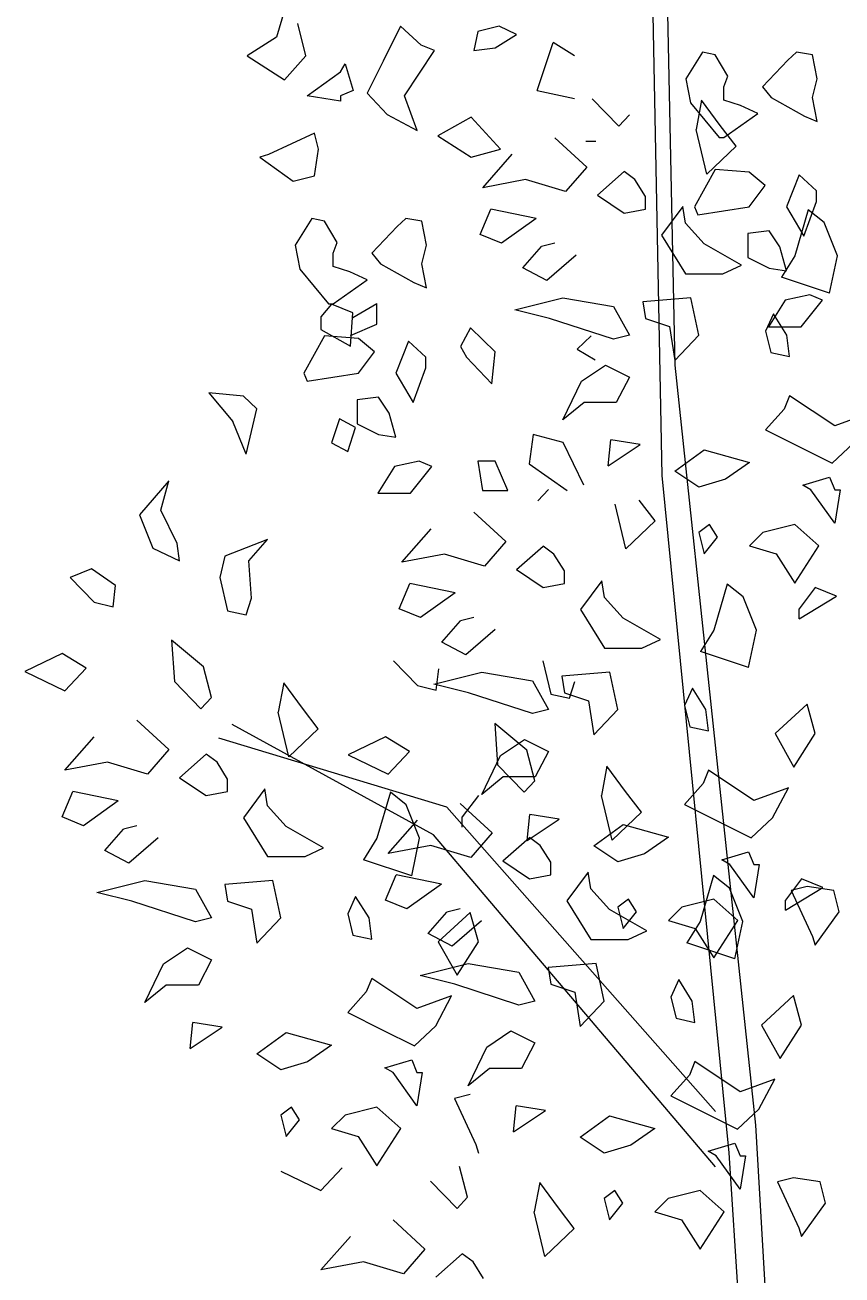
# Model space of a CAD drawing. Extents: x 332731 to 333165, y 67433 to 68432.
# Drawn here: x 332731.1 to 332970.5, y 67658.2 to 68024.2 of the extents above; entities that cross this region are included whole.
import ezdxf

# ---------------------------------------------------------------- set-up
doc = ezdxf.new("R2010")
doc.units = 0
doc.header["$MEASUREMENT"] = 0
doc.layers.get('0').update_dxf_attribs({"linetype": 'CONTINUOUS'})

msp = doc.modelspace()

# ---------------------------------------------------------------- linework, layer by layer
at = {"color": 7, "linetype": 'CONTINUOUS'}
for p, q in [((332921.59, 67924.65), (332917.66, 68110.8)), ((332913.72, 68098.66), (332917.66, 67892.27)), ((332807.19, 68028.52), (332804.84, 68020.7)), ((332813.44, 68015.23), (332811.09, 68024.61)), ((332841.16, 68023.83), (332836.09, 68013.67)), ((332847.22, 68018.36), (332841.16, 68023.83)), ((332870.06, 68023.83), (332863.81, 68022.27)), ((332875.16, 68021.48), (332870.06, 68023.83)), ((332804.84, 68020.7), (332796.25, 68015.23)), ((332863.81, 68022.27), (332862.66, 68016.8)), ((332868.91, 68017.58), (332875.16, 68021.48)), ((332842.34, 68003.52), (332851.12, 68016.8)), ((332851.12, 68016.8), (332847.22, 68018.36)), ((332862.66, 68016.8), (332868.91, 68017.58)), ((332881.22, 68005.08), (332885.91, 68019.14)), ((332892.16, 68015.23), (332885.91, 68019.14)), ((332929.62, 68016.31), (332924.75, 68008.5)), ((332933.34, 68015.53), (332929.62, 68016.31)), ((332957.16, 68016.31), (332954.62, 68013.97)), ((332961.84, 68015.53), (332957.16, 68016.31)), ((332796.25, 68015.23), (332807.19, 68008.2)), ((332807.19, 68008.2), (332813.44, 68015.23)), ((332823.59, 68010.55), (332824.97, 68012.89)), ((332824.97, 68012.89), (332827.31, 68005.08)), ((332836.09, 68013.67), (332831.41, 68004.3)), ((332937.06, 68009.28), (332933.34, 68015.53)), ((332954.62, 68013.97), (332947.22, 68006.16)), ((332963.22, 68008.5), (332961.84, 68015.53)), ((332813.81, 68003.52), (332823.59, 68010.55)), ((332935.88, 68006.16), (332937.06, 68009.28)), ((332827.31, 68005.08), (332823.59, 68003.52)), ((332881.22, 68005.08), (332892.16, 68002.73)), ((332924.75, 68008.5), (332926.12, 68001.47)), ((332935.88, 68002.25), (332935.88, 68006.16)), ((332947.22, 68006.16), (332949.75, 68003.03)), ((332961.84, 68003.03), (332963.22, 68008.5)), ((332823.59, 68001.95), (332813.81, 68003.52)), ((332823.59, 68003.52), (332823.59, 68001.95)), ((332831.41, 68004.3), (332837.25, 67998.05)), ((332846.06, 67993.36), (332842.34, 68003.52)), ((332897.25, 68002.56), (332905.06, 67994.56)), ((332926.12, 68001.47), (332934.5, 67991.31)), ((332929.28, 68002.17), (332927.72, 67993.58)), ((332934.75, 67994.75), (332929.28, 68002.17)), ((332940.75, 68000.69), (332935.88, 68002.25)), ((332949.75, 68003.03), (332959.5, 67997.56)), ((332963.22, 67996), (332961.84, 68003.03)), ((332837.25, 67998.05), (332846.06, 67993.36)), ((332905.06, 67994.56), (332908.19, 67997.88)), ((332935.88, 67991.31), (332945.84, 67998.34)), ((332945.84, 67998.34), (332940.75, 68000.69)), ((332861.88, 67997.27), (332852.09, 67991.8)), ((332870.47, 67987.89), (332861.88, 67997.27)), ((332939.44, 67988.7), (332934.75, 67994.75)), ((332959.5, 67997.56), (332963.22, 67996)), ((332815.97, 67992.58), (332802.5, 67986.33)), ((332817.16, 67987.89), (332815.97, 67992.58)), ((332852.09, 67991.8), (332861.88, 67985.55)), ((332886.31, 67991.23), (332895.69, 67982.64)), ((332930.84, 67980.5), (332927.72, 67993.58)), ((332934.5, 67991.31), (332935.88, 67991.31)), ((332815.97, 67980.08), (332817.16, 67987.89)), ((332861.88, 67985.55), (332870.47, 67987.89)), ((332895.47, 67990.23), (332898.41, 67990.23)), ((332930.84, 67980.5), (332939.44, 67988.7)), ((332802.5, 67986.33), (332799.97, 67985.55)), ((332799.97, 67985.55), (332809.72, 67978.52)), ((332865.22, 67976.59), (332873.81, 67986.36)), ((332809.72, 67978.52), (332815.97, 67980.08)), ((332895.69, 67982.64), (332889.44, 67975.42)), ((332898.81, 67974.44), (332906.62, 67981.28)), ((332909.75, 67978.94), (332906.62, 67981.28)), ((332933.34, 67981.94), (332927.28, 67971)), ((332943.31, 67981.16), (332933.34, 67981.94)), ((332948, 67977.25), (332943.31, 67981.16)), ((332957.94, 67980.38), (332954.25, 67971)), ((332963.03, 67975.69), (332957.94, 67980.38)), ((332877.72, 67978.94), (332865.22, 67976.59)), ((332889.44, 67975.42), (332877.72, 67978.94)), ((332912.88, 67974.05), (332909.75, 67978.94)), ((332943.31, 67971), (332948, 67977.25)), ((332898.81, 67974.44), (332906.62, 67969.17)), ((332912.88, 67970.34), (332912.88, 67974.05)), ((332959.31, 67962.41), (332963.03, 67972.56)), ((332963.03, 67972.56), (332963.03, 67975.69)), ((332864.44, 67962.92), (332867.56, 67970.34)), ((332880.84, 67967.61), (332867.56, 67970.34)), ((332906.62, 67969.17), (332912.88, 67970.34)), ((332923.81, 67971.12), (332917.56, 67962.72)), ((332924.59, 67966.23), (332923.81, 67971.12)), ((332927.28, 67971), (332928.25, 67968.66)), ((332928.25, 67968.66), (332943.31, 67971)), ((332954.25, 67971), (332959.31, 67962.41)), ((332960.53, 67970.14), (332956.62, 67956.67)), ((332965.22, 67966.44), (332960.53, 67970.14)), ((332815.19, 67967.58), (332810.31, 67959.77)), ((332818.91, 67966.8), (332815.19, 67967.58)), ((332822.62, 67960.55), (332818.91, 67966.8)), ((332840.19, 67965.23), (332832.78, 67957.42)), ((332842.72, 67967.58), (332840.19, 67965.23)), ((332847.41, 67966.8), (332842.72, 67967.58)), ((332848.78, 67959.77), (332847.41, 67966.8)), ((332880.84, 67967.61), (332870.69, 67960.38)), ((332930.06, 67960.19), (332924.59, 67966.23)), ((332969.12, 67956.67), (332965.22, 67966.44)), ((332870.69, 67960.38), (332864.44, 67962.92)), ((332917.56, 67962.72), (332924.59, 67951.39)), ((332949.16, 67963.97), (332942.91, 67963.19)), ((332942.91, 67963.19), (332942.91, 67956.16)), ((332952.28, 67959.28), (332949.16, 67963.97)), ((332810.31, 67959.77), (332811.69, 67952.73)), ((332821.44, 67957.42), (332822.62, 67960.55)), ((332847.41, 67954.3), (332848.78, 67959.77)), ((332876.94, 67953.16), (332882.41, 67959.41)), ((332886.31, 67960.38), (332882.41, 67959.41)), ((332941, 67953.94), (332930.06, 67960.19)), ((332954.25, 67952.25), (332952.28, 67959.28)), ((332821.44, 67953.52), (332821.44, 67957.42)), ((332832.78, 67957.42), (332835.31, 67954.3)), ((332835.31, 67954.3), (332845.06, 67948.83)), ((332848.78, 67947.27), (332847.41, 67954.3)), ((332892.56, 67956.86), (332883.97, 67949.44)), ((332935.53, 67951.39), (332941, 67953.94)), ((332942.91, 67956.16), (332949.16, 67953.03)), ((332956.62, 67956.67), (332952.72, 67950.42)), ((332966.78, 67945.73), (332969.12, 67956.67)), ((332811.69, 67952.73), (332820.06, 67942.58)), ((332826.31, 67951.95), (332821.44, 67953.52)), ((332831.41, 67949.61), (332826.31, 67951.95)), ((332883.97, 67949.44), (332876.94, 67953.16)), ((332924.59, 67951.39), (332935.53, 67951.39)), ((332949.16, 67953.03), (332954.25, 67952.25)), ((332966.78, 67945.73), (332952.72, 67950.42)), ((332821.44, 67942.58), (332831.41, 67949.61)), ((332845.06, 67948.83), (332848.78, 67947.27)), ((332874.59, 67940.84), (332888.66, 67944.36)), ((332888.66, 67944.36), (332903.5, 67941.83)), ((332926.16, 67944.36), (332912.09, 67943.19)), ((332912.09, 67943.19), (332912.88, 67938.31)), ((332928.5, 67933.42), (332926.16, 67944.36)), ((332953.84, 67943.66), (332948.97, 67935.84)), ((332961.06, 67945.22), (332953.84, 67943.66)), ((332958.53, 67935.84), (332964.78, 67943.66)), ((332964.78, 67943.66), (332961.06, 67945.22)), ((332820.97, 67942.52), (332817.84, 67938.81)), ((332820.06, 67942.58), (332821.44, 67942.58)), ((332827.22, 67939.98), (332820.97, 67942.52)), ((332826.44, 67930.22), (332827.22, 67939.98)), ((332827.22, 67938.61), (332834.25, 67942.72)), ((332834.25, 67936.66), (332834.25, 67942.72)), ((332884.75, 67938.31), (332874.59, 67940.84)), ((332903.5, 67941.83), (332908.19, 67933.42)), ((332950.38, 67939.67), (332948.03, 67934.59)), ((332954.28, 67933.42), (332950.38, 67939.67)), ((332817.84, 67938.81), (332817.84, 67935.09)), ((332826.44, 67933.34), (332834.25, 67936.66)), ((332861.69, 67935.55), (332858.75, 67930.08)), ((332868.91, 67928.52), (332861.69, 67935.55)), ((332903.5, 67932.25), (332884.75, 67938.31)), ((332912.88, 67938.31), (332919.91, 67935.97)), ((332919.91, 67935.97), (332921.47, 67926)), ((332948.97, 67935.84), (332958.53, 67935.84)), ((332818.91, 67933.2), (332812.84, 67922.27)), ((332817.84, 67935.09), (332826.44, 67930.22)), ((332828.88, 67932.42), (332818.91, 67933.2)), ((332833.56, 67928.52), (332828.88, 67932.42)), ((332897.03, 67933.2), (332892.94, 67929.3)), ((332908.19, 67933.42), (332903.5, 67932.25)), ((332921.47, 67926), (332928.5, 67933.42)), ((332948.03, 67934.59), (332949.59, 67928.34)), ((332955.06, 67927.17), (332954.28, 67933.42)), ((332828.88, 67922.27), (332833.56, 67928.52)), ((332843.5, 67931.64), (332839.81, 67922.27)), ((332848.59, 67926.95), (332843.5, 67931.64)), ((332858.75, 67930.08), (332860.5, 67926.95)), ((332867.94, 67919.14), (332868.91, 67928.52)), ((332892.94, 67929.3), (332898.19, 67926.17)), ((332949.59, 67928.34), (332955.06, 67927.17)), ((332848.59, 67923.83), (332848.59, 67926.95)), ((332860.5, 67926.95), (332867.94, 67919.14)), ((332894.12, 67919.95), (332901.16, 67924.64)), ((332901.16, 67924.64), (332908.19, 67921.12)), ((332945.19, 67702.08), (332921.59, 67924.65)), ((332812.84, 67922.27), (332813.81, 67919.92)), ((332813.81, 67919.92), (332828.88, 67922.27)), ((332839.81, 67922.27), (332844.88, 67913.67)), ((332844.88, 67913.67), (332848.59, 67923.83)), ((332908.19, 67921.12), (332904.28, 67913.7)), ((332888.66, 67908.62), (332894.12, 67919.95)), ((332795.19, 67915.56), (332785.03, 67916.55)), ((332785.03, 67916.55), (332792.06, 67908.14)), ((332799.09, 67911.86), (332795.19, 67915.56)), ((332834.72, 67915.23), (332828.47, 67914.45)), ((332828.47, 67914.45), (332828.47, 67907.42)), ((332837.84, 67910.55), (332834.72, 67915.23)), ((332894.91, 67913.7), (332888.66, 67908.62)), ((332904.28, 67913.7), (332894.91, 67913.7)), ((332955.06, 67915.66), (332953.5, 67911.75)), ((332968.34, 67906.86), (332955.06, 67915.66)), ((332795.97, 67898.58), (332799.09, 67911.86)), ((332839.81, 67903.52), (332837.84, 67910.55)), ((332953.5, 67911.75), (332948.03, 67905.69)), ((332978.5, 67910.58), (332968.34, 67906.86)), ((332795.97, 67898.58), (332792.06, 67908.14)), ((332823.31, 67908.92), (332820.97, 67901.89)), ((332828, 67906.39), (332823.31, 67908.92)), ((332825.66, 67899.36), (332828, 67906.39)), ((332828.47, 67907.42), (332834.72, 67904.3)), ((332834.72, 67904.3), (332839.81, 67903.52)), ((332880.03, 67904.3), (332878.88, 67895.7)), ((332888.81, 67901.95), (332880.03, 67904.3)), ((332901.94, 67895.14), (332902.72, 67902.77)), ((332911.31, 67901.39), (332902.72, 67902.77)), ((332948.03, 67905.69), (332958.19, 67900.61)), ((332820.97, 67901.89), (332825.66, 67899.36)), ((332894.88, 67889.45), (332888.81, 67901.95)), ((332901.94, 67895.14), (332911.31, 67901.39)), ((332921.47, 67893.58), (332930.06, 67899.83)), ((332930.06, 67899.83), (332943.34, 67896.12)), ((332958.19, 67900.61), (332967.56, 67895.92)), ((332967.56, 67895.92), (332973.81, 67901.78)), ((332846.62, 67896.48), (332839.41, 67894.92)), ((332850.34, 67894.92), (332846.62, 67896.48)), ((332863.81, 67896.48), (332865.19, 67887.89)), ((332868.91, 67896.48), (332863.81, 67896.48)), ((332872.62, 67887.89), (332868.91, 67896.48)), ((332878.88, 67895.7), (332890, 67887.89)), ((332943.34, 67896.12), (332936.31, 67891.23)), ((332839.41, 67894.92), (332834.53, 67887.11)), ((332844.09, 67887.11), (332850.34, 67894.92)), ((332917.66, 67892.27), (332937.31, 67693.98)), ((332928.5, 67888.89), (332921.47, 67893.58)), ((332958.97, 67889.48), (332966.78, 67891.83)), ((332966.78, 67891.83), (332968.34, 67888.11)), ((332773.31, 67890.77), (332764.72, 67880.8)), ((332770.97, 67882.17), (332773.31, 67890.77)), ((332881.38, 67884.9), (332884.5, 67888.21)), ((332936.31, 67891.23), (332928.5, 67888.89)), ((332961.31, 67888.11), (332958.97, 67889.48)), ((332968.34, 67878.34), (332961.31, 67888.11)), ((332969.91, 67888.11), (332968.34, 67878.34)), ((332968.34, 67888.11), (332969.91, 67888.11)), ((332834.53, 67887.11), (332844.09, 67887.11)), ((332865.19, 67887.89), (332872.62, 67887.89)), ((332915.75, 67879.04), (332911.06, 67885.09)), ((332764.72, 67880.8), (332768.62, 67871.03)), ((332775.66, 67872.41), (332770.97, 67882.17)), ((332775.66, 67872.41), (332770.97, 67882.17)), ((332862.62, 67881.57), (332872, 67872.98)), ((332907.16, 67870.84), (332904.03, 67883.91)), ((332907.16, 67870.84), (332915.75, 67879.04)), ((332931.62, 67877.95), (332928.5, 67875.61)), ((332933.97, 67874.25), (332931.62, 67877.95)), ((332956.62, 67877.95), (332947.25, 67875.61)), ((332963.66, 67871.7), (332956.62, 67877.95)), ((332802.22, 67873.58), (332789.72, 67868.69)), ((332796.75, 67867.33), (332802.22, 67873.58)), ((332841.53, 67866.93), (332850.12, 67876.7)), ((332928.5, 67875.61), (332930.06, 67869.36)), ((332930.06, 67869.36), (332933.97, 67874.25)), ((332947.25, 67875.61), (332943.34, 67871.7)), ((332768.62, 67871.03), (332776.44, 67867.33)), ((332776.44, 67867.33), (332775.66, 67872.41)), ((332872, 67872.98), (332865.75, 67865.76)), ((332875.12, 67864.77), (332882.94, 67871.62)), ((332886.06, 67869.27), (332882.94, 67871.62)), ((332943.34, 67871.7), (332951.16, 67869.36)), ((332956.62, 67860.77), (332963.66, 67871.7)), ((332789.72, 67868.69), (332788.16, 67862.44)), ((332797.53, 67856.39), (332796.75, 67867.33)), ((332854.03, 67869.27), (332841.53, 67866.93)), ((332865.75, 67865.76), (332854.03, 67869.27)), ((332889.19, 67864.38), (332886.06, 67869.27)), ((332951.16, 67869.36), (332956.62, 67860.77)), ((332750.66, 67864.98), (332744.41, 67862.44)), ((332744.41, 67862.44), (332751.44, 67855.22)), ((332757.69, 67860.09), (332750.66, 67864.98)), ((332788.16, 67862.44), (332790.5, 67852.67)), ((332875.12, 67864.77), (332882.94, 67859.51)), ((332889.19, 67860.68), (332889.19, 67864.38)), ((332756.91, 67853.84), (332757.69, 67860.09)), ((332840.75, 67853.26), (332843.88, 67860.68)), ((332857.16, 67857.95), (332843.88, 67860.68)), ((332882.94, 67859.51), (332889.19, 67860.68)), ((332900.12, 67861.46), (332893.88, 67853.05)), ((332900.91, 67856.57), (332900.12, 67861.46)), ((332936.84, 67860.48), (332932.94, 67847.01)), ((332941.53, 67856.77), (332936.84, 67860.48)), ((332962.62, 67859.51), (332957.94, 67853.26)), ((332968.88, 67856.96), (332962.62, 67859.51)), ((332751.44, 67855.22), (332756.91, 67853.84)), ((332795.97, 67851.5), (332797.53, 67856.39)), ((332857.16, 67857.95), (332847, 67850.71)), ((332906.38, 67850.52), (332900.91, 67856.57)), ((332945.44, 67847.01), (332941.53, 67856.77)), ((332957.94, 67850.32), (332968.88, 67856.96)), ((332790.5, 67852.67), (332795.97, 67851.5)), ((332847, 67850.71), (332840.75, 67853.26)), ((332893.88, 67853.05), (332900.91, 67841.73)), ((332957.94, 67850.32), (332957.94, 67853.26)), ((332853.25, 67843.49), (332858.72, 67849.74)), ((332862.62, 67850.71), (332858.72, 67849.74)), ((332917.31, 67844.27), (332906.38, 67850.52)), ((332783.47, 67836.27), (332774.09, 67844.08)), ((332774.09, 67844.08), (332774.88, 67831.97)), ((332868.88, 67847.2), (332860.28, 67839.77)), ((332911.84, 67841.73), (332917.31, 67844.27)), ((332932.94, 67847.01), (332929.03, 67840.76)), ((332943.09, 67836.07), (332945.44, 67847.01)), ((332860.28, 67839.77), (332853.25, 67843.49)), ((332900.91, 67841.73), (332911.84, 67841.73)), ((332943.09, 67836.07), (332929.03, 67840.76)), ((332742.06, 67840.17), (332731.12, 67834.91)), ((332749.09, 67835.88), (332742.06, 67840.17)), ((332839.12, 67838.06), (332846.16, 67830.84)), ((332882.88, 67838.06), (332885.22, 67828.3)), ((332731.12, 67834.91), (332742.84, 67829.23)), ((332742.84, 67829.23), (332749.09, 67835.88)), ((332785.81, 67827.28), (332783.47, 67836.27)), ((332850.91, 67831.18), (332864.97, 67834.7)), ((332851.62, 67829.47), (332852.41, 67835.72)), ((332864.97, 67834.7), (332879.81, 67832.16)), ((332902.47, 67834.7), (332888.41, 67833.52)), ((332888.41, 67833.52), (332889.19, 67828.65)), ((332904.81, 67823.76), (332902.47, 67834.7)), ((332774.88, 67831.97), (332782.69, 67823.97)), ((332806.91, 67831.58), (332805.34, 67822.98)), ((332812.38, 67824.16), (332806.91, 67831.58)), ((332846.16, 67830.84), (332851.62, 67829.47)), ((332861.06, 67828.65), (332850.91, 67831.18)), ((332879.81, 67832.16), (332884.5, 67823.76)), ((332890.69, 67827.12), (332892.25, 67832.02)), ((332926.69, 67830.01), (332924.34, 67824.93)), ((332930.59, 67823.76), (332926.69, 67830.01)), ((332782.69, 67823.97), (332785.81, 67827.28)), ((332879.81, 67822.59), (332861.06, 67828.65)), ((332885.22, 67828.3), (332890.69, 67827.12)), ((332889.19, 67828.65), (332896.22, 67826.3)), ((332896.22, 67826.3), (332897.78, 67816.34)), ((332808.47, 67809.91), (332805.34, 67822.98)), ((332817.06, 67818.11), (332812.38, 67824.16)), ((332884.5, 67823.76), (332879.81, 67822.59)), ((332897.78, 67816.34), (332904.81, 67823.76)), ((332924.34, 67824.93), (332925.91, 67818.68)), ((332931.38, 67817.51), (332930.59, 67823.76)), ((332960.28, 67825.32), (332950.91, 67816.73)), ((332962.62, 67816.73), (332960.28, 67825.32)), ((332763.94, 67820.64), (332773.31, 67812.05)), ((332850.81, 67787.06), (332791.84, 67819.44)), ((332868.81, 67819.7), (332869.59, 67807.59)), ((332878.19, 67811.89), (332868.81, 67819.7)), ((332925.91, 67818.68), (332931.38, 67817.51)), ((332742.84, 67806), (332751.44, 67815.77)), ((332854.75, 67795.16), (332787.91, 67815.39)), ((332808.47, 67809.91), (332817.06, 67818.11)), ((332836.78, 67815.8), (332825.84, 67810.53)), ((332843.81, 67811.5), (332836.78, 67815.8)), ((332870.44, 67810.29), (332877.47, 67814.98)), ((332877.47, 67814.98), (332884.5, 67811.46)), ((332950.91, 67816.73), (332956.38, 67806.96)), ((332956.38, 67806.96), (332962.62, 67816.73)), ((332773.31, 67812.05), (332767.06, 67804.83)), ((332837.56, 67804.86), (332843.81, 67811.5)), ((332880.53, 67802.91), (332878.19, 67811.89)), ((332884.5, 67811.46), (332880.59, 67804.04)), ((332755.34, 67808.34), (332742.84, 67806)), ((332767.06, 67804.83), (332755.34, 67808.34)), ((332776.44, 67803.84), (332784.25, 67810.69)), ((332787.38, 67808.34), (332784.25, 67810.69)), ((332790.5, 67803.45), (332787.38, 67808.34)), ((332825.84, 67810.53), (332837.56, 67804.86)), ((332864.97, 67798.96), (332870.44, 67810.29)), ((332869.59, 67807.59), (332877.41, 67799.59)), ((332776.44, 67803.84), (332784.25, 67798.58)), ((332871.22, 67804.04), (332864.97, 67798.96)), ((332880.59, 67804.04), (332871.22, 67804.04)), ((332901.62, 67807.2), (332900.06, 67798.61)), ((332907.09, 67799.78), (332901.62, 67807.2)), ((332931.38, 67805.99), (332929.81, 67802.09)), ((332944.66, 67797.2), (332931.38, 67805.99)), ((332790.5, 67799.75), (332790.5, 67803.45)), ((332801.44, 67800.53), (332795.19, 67792.12)), ((332802.22, 67795.64), (332801.44, 67800.53)), ((332877.41, 67799.59), (332880.53, 67802.91)), ((332929.81, 67802.09), (332924.34, 67796.02)), ((332954.81, 67800.91), (332944.66, 67797.2)), ((332950.12, 67792.12), (332954.81, 67800.91)), ((332742.06, 67792.33), (332745.19, 67799.75)), ((332758.47, 67797.02), (332745.19, 67799.75)), ((332758.47, 67797.02), (332748.31, 67789.78)), ((332784.25, 67798.58), (332790.5, 67799.75)), ((332838.16, 67799.55), (332834.25, 67786.08)), ((332842.84, 67795.84), (332838.16, 67799.55)), ((332863.94, 67798.58), (332859.25, 67792.33)), ((332903.19, 67785.53), (332900.06, 67798.61)), ((332911.78, 67793.73), (332907.09, 67799.78)), ((332807.69, 67789.59), (332802.22, 67795.64)), ((332846.75, 67786.08), (332842.84, 67795.84)), ((332933.41, 67706.12), (332854.75, 67795.16)), ((332858.66, 67796.27), (332868.03, 67787.67)), ((332878.25, 67785.48), (332879.03, 67793.1)), ((332887.62, 67791.73), (332879.03, 67793.1)), ((332903.19, 67785.53), (332911.78, 67793.73)), ((332924.34, 67796.02), (332934.5, 67790.95)), ((332748.31, 67789.78), (332742.06, 67792.33)), ((332763.94, 67789.78), (332760.03, 67788.81)), ((332795.19, 67792.12), (332802.22, 67780.8)), ((332818.62, 67783.34), (332807.69, 67789.59)), ((332837.56, 67781.62), (332846.16, 67791.39)), ((332859.25, 67789.39), (332859.25, 67792.33)), ((332878.25, 67785.48), (332887.62, 67791.73)), ((332897.78, 67783.91), (332906.38, 67790.16)), ((332906.38, 67790.16), (332919.66, 67786.46)), ((332934.5, 67790.95), (332943.88, 67786.26)), ((332943.88, 67786.26), (332950.12, 67792.12)), ((332754.56, 67782.56), (332760.03, 67788.81)), ((332770.19, 67786.27), (332761.59, 67778.84)), ((332834.25, 67786.08), (332830.34, 67779.83)), ((332844.41, 67775.14), (332846.75, 67786.08)), ((332933.41, 67689.94), (332850.81, 67787.06)), ((332868.03, 67787.67), (332861.78, 67780.45)), ((332871.16, 67779.47), (332878.97, 67786.31)), ((332882.09, 67783.97), (332878.97, 67786.31)), ((332919.66, 67786.46), (332912.62, 67781.57)), ((332761.59, 67778.84), (332754.56, 67782.56)), ((332813.16, 67780.8), (332818.62, 67783.34)), ((332850.06, 67783.97), (332837.56, 67781.62)), ((332861.78, 67780.45), (332850.06, 67783.97)), ((332885.22, 67779.08), (332882.09, 67783.97)), ((332904.81, 67779.23), (332897.78, 67783.91)), ((332935.28, 67779.82), (332943.09, 67782.16)), ((332943.09, 67782.16), (332944.66, 67778.45)), ((332802.22, 67780.8), (332813.16, 67780.8)), ((332844.41, 67775.14), (332830.34, 67779.83)), ((332871.16, 67779.47), (332878.97, 67774.2)), ((332885.22, 67775.38), (332885.22, 67779.08)), ((332912.62, 67781.57), (332904.81, 67779.23)), ((332937.62, 67778.45), (332935.28, 67779.82)), ((332944.66, 67768.68), (332937.62, 67778.45)), ((332946.22, 67778.45), (332944.66, 67768.68)), ((332944.66, 67778.45), (332946.22, 67778.45)), ((332836.78, 67767.95), (332839.91, 67775.38)), ((332853.19, 67772.64), (332839.91, 67775.38)), ((332878.97, 67774.2), (332885.22, 67775.38)), ((332896.16, 67776.16), (332889.91, 67767.75)), ((332896.94, 67771.27), (332896.16, 67776.16)), ((332932.88, 67775.17), (332928.97, 67761.7)), ((332937.56, 67771.47), (332932.88, 67775.17)), ((332752.22, 67770.25), (332766.28, 67773.77)), ((332766.28, 67773.77), (332781.12, 67771.23)), ((332781.12, 67771.23), (332785.81, 67762.83)), ((332803.78, 67773.77), (332789.72, 67772.59)), ((332789.72, 67772.59), (332790.5, 67767.72)), ((332806.12, 67762.83), (332803.78, 67773.77)), ((332853.19, 67772.64), (332843.03, 67765.41)), ((332902.41, 67765.22), (332896.94, 67771.27)), ((332941.47, 67761.7), (332937.56, 67771.47)), ((332958.66, 67774.2), (332953.97, 67767.95)), ((332953.97, 67765.02), (332964.91, 67771.66)), ((332960.28, 67772.01), (332955.59, 67770.84)), ((332955.59, 67770.84), (332961.84, 67757.35)), ((332964.91, 67771.66), (332958.66, 67774.2)), ((332968.09, 67770.84), (332960.28, 67772.01)), ((332969.66, 67764.59), (332968.09, 67770.84)), ((332762.38, 67767.72), (332752.22, 67770.25)), ((332781.12, 67761.66), (332762.38, 67767.72)), ((332790.5, 67767.72), (332797.53, 67765.38)), ((332828, 67769.08), (332825.66, 67764)), ((332831.91, 67762.83), (332828, 67769.08)), ((332843.03, 67765.41), (332836.78, 67767.95)), ((332889.91, 67767.75), (332896.94, 67756.42)), ((332907.94, 67768.29), (332904.81, 67765.95)), ((332910.28, 67764.59), (332907.94, 67768.29)), ((332932.94, 67768.29), (332923.56, 67765.95)), ((332939.97, 67762.04), (332932.94, 67768.29)), ((332953.97, 67765.02), (332953.97, 67767.95)), ((332797.53, 67765.38), (332799.09, 67755.41)), ((332825.66, 67764), (332827.22, 67757.75)), ((332849.28, 67758.19), (332854.75, 67764.44)), ((332861.59, 67764.39), (332852.22, 67755.8)), ((332858.66, 67765.41), (332854.75, 67764.44)), ((332863.94, 67755.8), (332861.59, 67764.39)), ((332913.34, 67758.97), (332902.41, 67765.22)), ((332904.81, 67765.95), (332906.38, 67759.7)), ((332906.38, 67759.7), (332910.28, 67764.59)), ((332923.56, 67765.95), (332919.66, 67762.04)), ((332962.62, 67754.82), (332969.66, 67764.59)), ((332785.81, 67762.83), (332781.12, 67761.66)), ((332799.09, 67755.41), (332806.12, 67762.83)), ((332832.69, 67756.58), (332831.91, 67762.83)), ((332864.91, 67761.89), (332856.31, 67754.47)), ((332919.66, 67762.04), (332927.47, 67759.7)), ((332928.97, 67761.7), (332925.06, 67755.45)), ((332932.94, 67751.1), (332939.97, 67762.04)), ((332939.12, 67750.77), (332941.47, 67761.7)), ((332827.22, 67757.75), (332832.69, 67756.58)), ((332856.31, 67754.47), (332849.28, 67758.19)), ((332896.94, 67756.42), (332907.88, 67756.42)), ((332907.88, 67756.42), (332913.34, 67758.97)), ((332927.47, 67759.7), (332932.94, 67751.1)), ((332961.84, 67757.35), (332962.62, 67754.82)), ((332771.75, 67749.36), (332778.78, 67754.05)), ((332778.78, 67754.05), (332785.81, 67750.53)), ((332852.22, 67755.8), (332857.69, 67746.03)), ((332857.69, 67746.03), (332863.94, 67755.8)), ((332939.12, 67750.77), (332925.06, 67755.45)), ((332766.28, 67738.03), (332771.75, 67749.36)), ((332785.81, 67750.53), (332781.91, 67743.11)), ((332846.94, 67745.88), (332861, 67749.39)), ((332861, 67749.39), (332875.84, 67746.86)), ((332898.5, 67749.39), (332884.44, 67748.22)), ((332900.84, 67738.45), (332898.5, 67749.39)), ((332857.09, 67743.34), (332846.94, 67745.88)), ((332875.84, 67746.86), (332880.53, 67738.45)), ((332884.44, 67748.22), (332885.22, 67743.34)), ((332772.53, 67743.11), (332766.28, 67738.03)), ((332781.91, 67743.11), (332772.53, 67743.11)), ((332832.69, 67745.06), (332831.12, 67741.16)), ((332845.97, 67736.27), (332832.69, 67745.06)), ((332875.84, 67737.28), (332857.09, 67743.34)), ((332885.22, 67743.34), (332892.25, 67741)), ((332922.72, 67744.7), (332920.38, 67739.62)), ((332926.62, 67738.45), (332922.72, 67744.7)), ((332831.12, 67741.16), (332825.66, 67735.09)), ((332856.12, 67739.98), (332845.97, 67736.27)), ((332851.44, 67731.19), (332856.12, 67739.98)), ((332880.53, 67738.45), (332875.84, 67737.28)), ((332892.25, 67741), (332893.81, 67731.03)), ((332893.81, 67731.03), (332900.84, 67738.45)), ((332920.38, 67739.62), (332921.94, 67733.38)), ((332927.41, 67732.2), (332926.62, 67738.45)), ((332956.31, 67740.02), (332946.94, 67731.42)), ((332958.66, 67731.42), (332956.31, 67740.02)), ((332825.66, 67735.09), (332835.81, 67730.02)), ((332779.56, 67724.55), (332780.34, 67732.17)), ((332779.56, 67724.55), (332788.94, 67730.8)), ((332788.94, 67730.8), (332780.34, 67732.17)), ((332845.19, 67725.33), (332851.44, 67731.19)), ((332921.94, 67733.38), (332927.41, 67732.2)), ((332946.94, 67731.42), (332952.41, 67721.66)), ((332952.41, 67721.66), (332958.66, 67731.42)), ((332799.09, 67722.98), (332807.69, 67729.23)), ((332807.69, 67729.23), (332820.97, 67725.53)), ((332835.81, 67730.02), (332845.19, 67725.33)), ((332866.47, 67724.98), (332873.5, 67729.67)), ((332873.5, 67729.67), (332880.53, 67726.16)), ((332820.97, 67725.53), (332813.94, 67720.64)), ((332861, 67713.66), (332866.47, 67724.98)), ((332880.53, 67726.16), (332876.62, 67718.73)), ((332806.12, 67718.3), (332799.09, 67722.98)), ((332813.94, 67720.64), (332806.12, 67718.3)), ((332836.59, 67718.89), (332844.41, 67721.23)), ((332844.41, 67721.23), (332845.97, 67717.52)), ((332927.41, 67720.69), (332925.84, 67716.78)), ((332940.69, 67711.89), (332927.41, 67720.69)), ((332838.94, 67717.52), (332836.59, 67718.89)), ((332845.97, 67707.75), (332838.94, 67717.52)), ((332847.53, 67717.52), (332845.97, 67707.75)), ((332845.97, 67717.52), (332847.53, 67717.52)), ((332867.25, 67718.73), (332861, 67713.66)), ((332876.62, 67718.73), (332867.25, 67718.73)), ((332925.84, 67716.78), (332920.38, 67710.72)), ((332950.84, 67715.61), (332940.69, 67711.89)), ((332946.16, 67706.81), (332950.84, 67715.61)), ((332861.59, 67711.08), (332856.91, 67709.91)), ((332856.91, 67709.91), (332863.16, 67696.42)), ((332920.38, 67710.72), (332930.53, 67705.64)), ((332809.25, 67707.36), (332806.12, 67705.02)), ((332806.12, 67705.02), (332807.69, 67698.77)), ((332811.59, 67703.66), (332809.25, 67707.36)), ((332824.88, 67705.02), (332820.97, 67701.11)), ((332834.25, 67707.36), (332824.88, 67705.02)), ((332841.28, 67701.11), (332834.25, 67707.36)), ((332874.28, 67700.17), (332875.06, 67707.8)), ((332874.28, 67700.17), (332883.66, 67706.42)), ((332883.66, 67706.42), (332875.06, 67707.8)), ((332930.53, 67705.64), (332939.91, 67700.95)), ((332939.91, 67700.95), (332946.16, 67706.81)), ((332807.69, 67698.77), (332811.59, 67703.66)), ((332893.81, 67698.61), (332902.41, 67704.86)), ((332902.41, 67704.86), (332915.69, 67701.16)), ((332960.91, 67434.99), (332945.19, 67702.08)), ((332820.97, 67701.11), (332828.78, 67698.77)), ((332828.78, 67698.77), (332834.25, 67690.17)), ((332834.25, 67690.17), (332841.28, 67701.11)), ((332900.84, 67693.92), (332893.81, 67698.61)), ((332915.69, 67701.16), (332908.66, 67696.27)), ((332863.16, 67696.42), (332863.94, 67693.89)), ((332908.66, 67696.27), (332900.84, 67693.92)), ((332931.31, 67694.52), (332939.12, 67696.86)), ((332933.66, 67693.14), (332931.31, 67694.52)), ((332937.31, 67693.98), (332953.06, 67451.17)), ((332939.12, 67696.86), (332940.69, 67693.14)), ((332940.69, 67683.38), (332933.66, 67693.14)), ((332942.25, 67693.14), (332940.69, 67683.38)), ((332940.69, 67693.14), (332942.25, 67693.14)), ((332806.12, 67688.67), (332817.84, 67683)), ((332817.84, 67683), (332824.09, 67689.64)), ((332860.81, 67681.05), (332858.47, 67690.03)), ((332956.31, 67686.7), (332951.62, 67685.53)), ((332964.12, 67685.53), (332956.31, 67686.7)), ((332849.88, 67685.73), (332857.69, 67677.73)), ((332881.91, 67685.34), (332880.34, 67676.75)), ((332887.38, 67677.92), (332881.91, 67685.34)), ((332903.97, 67682.98), (332900.84, 67680.64)), ((332906.31, 67679.28), (332903.97, 67682.98)), ((332928.97, 67682.98), (332919.59, 67680.64)), ((332936, 67676.73), (332928.97, 67682.98)), ((332951.62, 67685.53), (332957.88, 67672.05)), ((332965.69, 67679.28), (332964.12, 67685.53)), ((332857.69, 67677.73), (332860.81, 67681.05)), ((332900.84, 67680.64), (332902.41, 67674.39)), ((332902.41, 67674.39), (332906.31, 67679.28)), ((332919.59, 67680.64), (332915.69, 67676.73)), ((332958.66, 67669.52), (332965.69, 67679.28)), ((332883.47, 67663.67), (332880.34, 67676.75)), ((332892.06, 67671.88), (332887.38, 67677.92)), ((332915.69, 67676.73), (332923.5, 67674.39)), ((332928.97, 67665.8), (332936, 67676.73)), ((332838.94, 67674.41), (332848.31, 67665.81)), ((332923.5, 67674.39), (332928.97, 67665.8)), ((332957.88, 67672.05), (332958.66, 67669.52)), ((332817.84, 67659.77), (332826.44, 67669.53)), ((332883.47, 67663.67), (332892.06, 67671.88)), ((332848.31, 67665.81), (332842.06, 67658.59)), ((332830.34, 67662.11), (332817.84, 67659.77)), ((332842.06, 67658.59), (332830.34, 67662.11)), ((332851.44, 67657.61), (332859.25, 67664.45)), ((332862.38, 67662.11), (332859.25, 67664.45)), ((332865.5, 67657.22), (332862.38, 67662.11))]:
    msp.add_line(p, q, dxfattribs=at)

doc.saveas('drawing.dxf')
